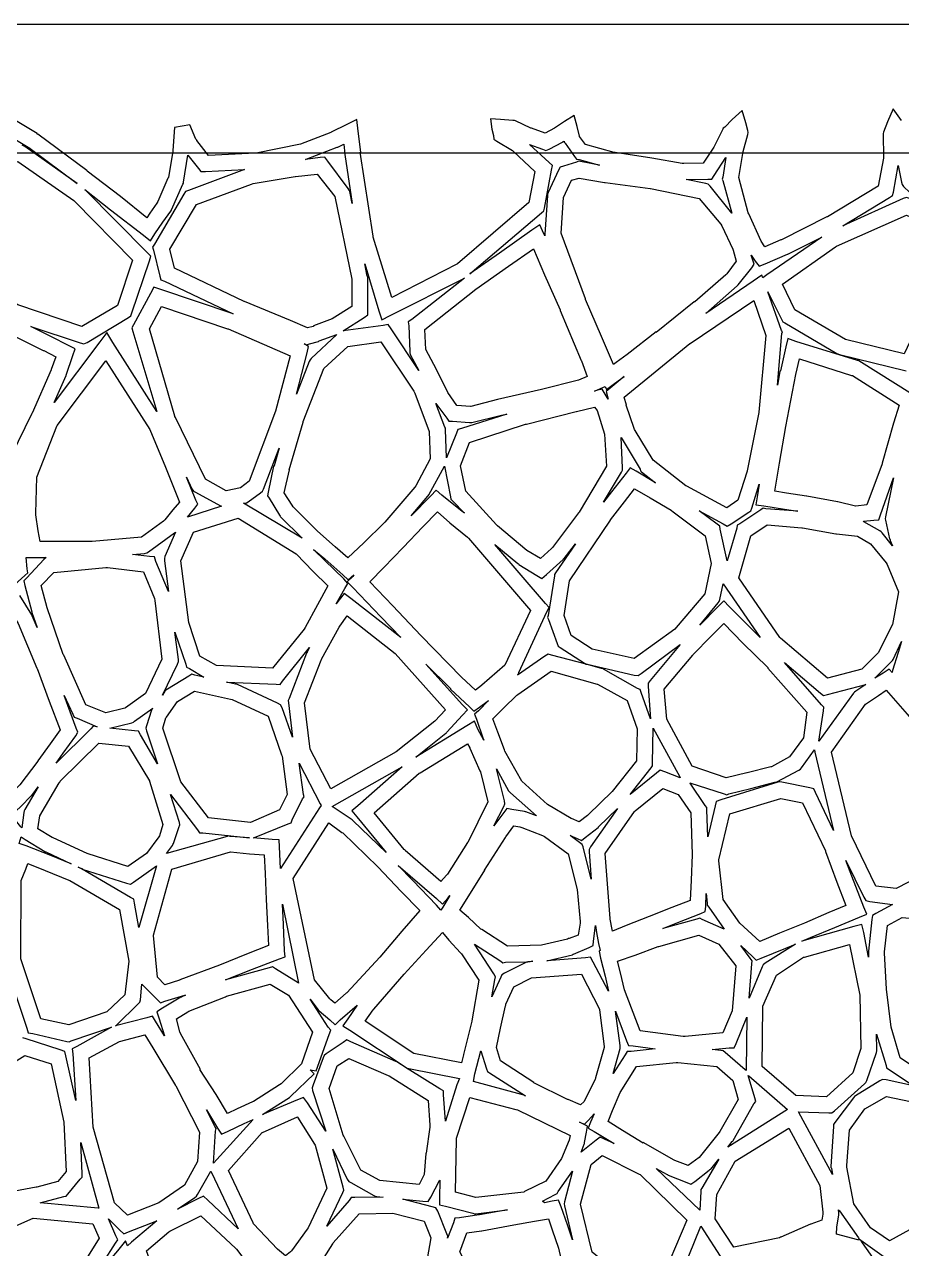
# Model space of a CAD drawing. Extents: x 0 to 84.1, y 0 to 54.9.
# Drawn here: x 41.2 to 56.65, y 33.32 to 54.87 of the extents above; entities that cross this region are included whole.
import ezdxf

# ---------------------------------------------------------------- set-up
doc = ezdxf.new("R2010")
doc.units = 0
doc.layers.add('Layer_1', color=7, linetype='CONTINUOUS')

msp = doc.modelspace()

# ---------------------------------------------------------------- linework, layer by layer
at = {"layer": 'Layer_1', "color": 7}
for points in [[(78.731181, 54.867691), (69.558958, 54.867691), (60.386736, 54.867691), (51.223333, 54.867691), (42.051111, 54.867691), (32.878889, 54.867691), (23.715486, 54.867691), (14.543264, 54.867691), (5.371042, 54.867691), (5.371042, 54.867706)], [(56.647362, 53.17759), (56.497432, 53.380437), (56.400418, 53.151131), (56.329862, 52.974742), (56.321057, 52.948298), (56.321057, 52.921854), (56.329862, 52.542618), (56.329862, 52.516174), (56.232848, 52.022285), (55.342084, 51.484299), (55.333279, 51.484299), (54.53071, 51.078604), (54.521904, 51.078604), (54.239682, 50.955132), (54.177946, 51.052146), (53.95746, 51.537215), (53.948655, 51.554854), (53.781085, 52.172215), (53.86046, 52.630826), (53.939835, 52.930687), (53.94864, 52.965965), (53.939835, 53.001243), (53.904557, 53.133535), (53.842821, 53.354021), (53.666432, 53.195271), (53.534141, 53.062979), (53.507696, 53.04534), (53.498891, 53.027701), (53.348961, 52.719021), (53.340155, 52.710215), (53.154947, 52.427993), (52.810989, 52.419188), (52.784544, 52.419188), (52.246558, 52.516202), (51.602739, 52.613216), (51.5851, 52.613216), (51.082392, 52.754327), (50.976558, 52.895438), (50.976558, 52.904243), (50.932461, 53.071813), (50.879544, 53.26584), (50.711975, 53.160007), (50.553225, 53.054174), (50.535586, 53.045368), (50.368017, 52.957174), (50.129892, 53.045368), (50.121086, 53.045368), (49.847683, 53.168841), (49.830045, 53.177646), (49.8036, 53.177646), (49.583114, 53.195285), (49.406725, 53.20409), (49.43317, 53.027701), (49.459614, 52.913049), (49.468419, 52.851312), (49.521336, 52.816035), (49.794739, 52.648465), (49.812377, 52.630826), (50.191614, 52.278049), (50.08578, 51.731243), (48.8246, 50.655271), (48.815794, 50.646465), (47.669267, 50.064382), (47.342947, 51.122715), (47.342947, 51.140354), (47.113642, 52.622021), (47.122447, 52.622021), (47.07835, 52.992438), (47.051905, 53.195285), (46.875517, 53.10709), (46.602114, 52.974799), (46.593308, 52.965993), (46.064142, 52.763146), (45.279211, 52.604396), (45.261572, 52.604396), (44.441364, 52.560299), (44.238517, 52.824882), (44.238517, 52.833688), (44.220878, 52.851327), (44.115045, 53.098271), (43.841642, 53.054174), (43.815198, 52.648479), (43.815198, 52.639674), (43.735823, 52.172243), (43.727017, 52.163438), (43.550628, 51.748924), (43.532989, 51.72248), (43.409517, 51.546091), (43.356601, 51.466716), (42.88917, 51.837133), (42.307087, 52.286924), (42.298281, 52.29573), (41.433976, 52.939549), (41.42517, 52.939549), (41.42517, 52.948355), (40.984198, 53.212938)], [(40.895707, 52.930631), (41.266124, 52.710145), (41.274929, 52.70134), (42.130416, 52.06634), (41.204374, 52.718978), (41.160277, 52.745423)], [(50.702986, 52.816063), (50.702986, 52.798424), (50.720625, 52.780785), (50.888194, 52.54266), (50.923472, 52.498563), (50.967569, 52.489758), (51.329167, 52.392744), (50.994028, 52.45448), (50.95875, 52.463285), (50.923472, 52.445646), (50.694167, 52.375091), (50.632431, 52.357452), (50.605986, 52.304535), (50.420778, 51.90766), (50.411973, 51.881216), (50.411973, 51.854772), (50.367875, 51.175674), (50.367875, 51.14923), (50.350237, 51.184508), (50.279681, 51.343258), (50.13857, 51.246244), (49.565306, 50.84055), (49.044959, 50.478952), (50.306139, 51.554925), (50.350237, 51.590202), (50.359042, 51.6343), (50.482514, 52.304577), (50.500153, 52.383952), (50.438417, 52.436869), (50.094459, 52.754369), (50.323764, 52.674994), (50.3855, 52.64855), (50.438417, 52.674994), (50.676542, 52.798466), (50.685347, 52.807272), (50.694153, 52.807272), (50.702958, 52.816077), (50.702986, 52.816063)], [(32.878889, 52.609928), (42.051111, 52.609928), (51.223333, 52.609928), (60.386736, 52.609928), (69.558958, 52.609928), (78.704722, 52.609928), (78.731166, 52.609928), (79.357347, 52.539372), (79.94825, 52.354164), (80.450958, 52.089581), (80.90075, 51.719164), (81.297625, 51.234094), (81.597486, 50.687289), (81.756236, 50.166942), (81.835611, 49.390831), (81.835611, 43.993331), (81.835611, 38.472358), (81.835611, 32.960206)], [(46.822431, 52.763174), (46.840069, 52.586786), (46.840069, 52.57798), (46.972361, 51.713675), (46.928264, 51.925341), (46.919459, 51.951786), (46.90182, 51.97823), (46.540222, 52.463299), (46.487306, 52.533855), (46.407931, 52.525049), (46.152167, 52.489772), (46.160972, 52.498577), (46.707778, 52.710244), (46.716583, 52.710244), (46.822416, 52.76316), (46.822431, 52.763174)], [(41.080972, 52.454494), (42.06875, 51.766577), (42.086389, 51.748938), (43.100625, 50.717063), (42.836042, 49.923313), (42.209861, 49.552897), (41.080972, 49.932133), (40.437153, 50.337827), (40.287222, 50.875813), (40.287222, 50.884619), (40.340139, 51.925313), (40.710556, 52.419202), (41.080972, 52.45448), (41.080972, 52.454494)], [(44.079583, 52.569104), (44.264792, 52.330979), (44.308889, 52.278063), (44.388264, 52.278063), (45.076181, 52.31334), (44.088403, 51.942924), (44.035486, 51.925285), (44.009042, 51.881188), (43.488695, 50.999243), (43.453417, 50.946327), (43.471056, 50.89341), (43.585709, 50.434799), (43.603347, 50.373063), (43.665084, 50.346618), (44.873333, 49.773326), (43.585694, 50.205479), (43.479861, 50.240757), (43.418125, 50.134924), (43.118264, 49.579299), (43.09182, 49.526382), (43.109459, 49.464646), (43.532792, 48.053535), (42.756681, 49.270618), (42.650847, 49.447007), (42.527375, 49.279437), (41.724806, 48.212285), (41.936472, 48.688535), (41.936472, 48.69734), (42.051125, 49.041298), (42.095222, 49.155951), (41.989389, 49.208868), (41.66307, 49.376437), (41.310292, 49.552826), (42.183417, 49.261784), (42.245153, 49.244146), (42.306889, 49.27059), (43.030084, 49.711562), (43.074181, 49.738006), (43.09182, 49.790923), (43.4005, 50.708145), (43.426944, 50.78752), (43.365208, 50.849256), (42.262778, 51.960506), (42.712569, 51.607728), (43.294653, 51.157937), (43.418125, 51.060923), (43.4975, 51.184395), (43.638611, 51.387242), (43.779722, 51.58127), (43.788528, 51.598909), (43.788528, 51.607714), (43.991375, 52.057506), (44.00018, 52.075145), (44.00018, 52.092784), (44.079555, 52.569034), (44.079583, 52.569104)], [(53.551667, 52.525049), (53.49875, 52.181091), (53.489945, 52.145813), (53.49875, 52.119369), (53.6575, 51.546105), (53.278264, 52.022355), (53.242986, 52.057633), (53.198889, 52.066438), (52.854931, 52.136994), (53.234167, 52.145799), (53.304722, 52.145799), (53.348819, 52.207535), (53.551667, 52.525035), (53.551667, 52.525049)], [(56.585556, 52.383938), (56.647292, 52.092897), (56.656097, 52.048799), (56.682541, 52.013522), (57.01768, 51.696022), (57.000041, 51.704827), (56.788375, 51.801841), (56.735458, 51.81948), (56.673722, 51.801841), (55.615388, 51.325591), (56.435597, 51.81948), (56.488513, 51.854758), (56.506152, 51.916494), (56.585556, 52.383882), (56.585556, 52.383938)], [(46.355, 52.234078), (46.663681, 51.837203), (46.963542, 50.381995), (46.963542, 49.905745), (46.619583, 49.685259), (46.293264, 49.561787), (46.293264, 49.552981), (46.284459, 49.552981), (46.187445, 49.526537), (45.887584, 49.658829), (45.076195, 49.993968), (45.067389, 49.993968), (43.841487, 50.576051), (43.762112, 50.91119), (44.229542, 51.69612), (45.199681, 52.057718), (45.226125, 52.066523), (45.966959, 52.189995), (45.975764, 52.189995), (46.355, 52.234092), (46.355, 52.234078)], [(50.967569, 52.163523), (51.417361, 52.084148), (51.426166, 52.084148), (52.219916, 51.978314), (52.228722, 51.978314), (53.084208, 51.801926), (53.463444, 51.352134), (53.481083, 51.32569), (53.675111, 50.911176), (53.683916, 50.893537), (53.736833, 50.699509), (53.569263, 50.479023), (53.551624, 50.461384), (53.004819, 49.985134), (52.996013, 49.985134), (52.325736, 49.447148), (52.325736, 49.455953), (51.814208, 49.059078), (51.62018, 48.917967), (51.576083, 48.882689), (51.364416, 49.376578), (51.082194, 50.029217), (51.082194, 50.038023), (50.650041, 51.19337), (50.694138, 51.81955), (50.83525, 52.128231), (50.967541, 52.163509), (50.967569, 52.163523)], [(56.735486, 51.510799), (56.876597, 51.449063), (56.885403, 51.449063), (57.141166, 51.246216), (57.149972, 51.246216), (57.308722, 51.096285), (57.414555, 50.999271), (57.282263, 50.531841), (57.132333, 49.993855), (57.123528, 49.976216), (56.691375, 49.067813), (55.6595, 49.323577), (54.768736, 49.843924), (54.54825, 50.293716), (55.483111, 50.955174), (55.50075, 50.96398), (56.735472, 51.510785), (56.735486, 51.510799)], [(55.245, 51.122701), (54.274861, 50.461243), (54.204306, 50.408326), (54.186667, 50.452424), (54.036736, 50.34659), (53.198889, 49.782146), (53.754514, 50.267215), (53.763319, 50.276021), (53.772125, 50.284826), (54.01025, 50.584687), (54.054347, 50.646423), (54.027903, 50.716979), (54.001458, 50.805173), (54.072014, 50.69934), (54.142569, 50.611145), (54.248403, 50.655243), (54.636458, 50.822812), (54.645264, 50.822812), (55.244986, 51.122673), (55.245, 51.122701)], [(50.165, 50.919854), (50.359028, 50.461243), (50.632431, 49.843882), (50.632431, 49.835077), (51.002847, 48.953132), (51.011653, 48.944327), (51.108666, 48.670924), (50.958736, 48.609188), (50.306097, 48.441618), (49.529986, 48.26523), (49.062555, 48.141757), (49.05375, 48.141757), (48.815625, 48.159396), (48.656875, 48.388702), (48.454028, 48.794396), (48.268819, 49.147174), (48.251181, 49.499952), (49.150764, 50.205507), (49.724028, 50.611202), (50.165, 50.919882), (50.165, 50.919854)], [(47.192847, 50.655285), (47.439792, 49.826257), (47.492708, 49.667507), (47.642639, 49.746882), (48.947917, 50.399521), (48.021875, 49.676327), (47.960139, 49.632229), (47.968944, 49.561674), (47.986583, 49.111882), (47.986583, 49.085438), (47.995388, 49.058994), (48.145319, 48.776771), (47.66025, 49.508785), (47.607333, 49.58816), (47.519138, 49.570521), (46.813583, 49.473508), (47.184, 49.711633), (47.245736, 49.75573), (47.245736, 49.835105), (47.245736, 50.408369), (47.245736, 50.426008), (47.23693, 50.434813), (47.192833, 50.655299), (47.192847, 50.655285)], [(54.045556, 50.011494), (54.257222, 49.394133), (54.13375, 48.044758), (54.13375, 48.035952), (53.930903, 47.012897), (53.930903, 47.004091), (53.763333, 46.492564), (53.569306, 46.360272), (52.86375, 46.739508), (52.846111, 46.748313), (52.272847, 47.198105), (51.955347, 47.718452), (51.946542, 47.736091), (51.937737, 47.75373), (51.796625, 48.168244), (51.805431, 48.168244), (51.761334, 48.309355), (52.916681, 49.253036), (52.925486, 49.253036), (54.045556, 50.011508), (54.045556, 50.011494)], [(56.841334, 48.35348), (55.897653, 48.944383), (55.888848, 48.953189), (55.871209, 48.953189), (54.786417, 49.288327), (54.645306, 49.341244), (54.610028, 49.191314), (54.513014, 48.76798), (54.504209, 48.759175), (54.460112, 48.52105), (54.539487, 49.429453), (54.548292, 49.455897), (54.530653, 49.482341), (54.292528, 50.161438), (54.2925, 50.16141)], [(54.2925, 50.16141), (54.539444, 49.667521), (54.557083, 49.632243), (54.592361, 49.614605), (55.509583, 49.076618), (55.527222, 49.067813), (55.553666, 49.059008), (56.726653, 48.767966)], [(43.612153, 49.905632), (44.776319, 49.508757), (44.785125, 49.508757), (45.878736, 49.032507), (45.622972, 48.062368), (45.155541, 46.827646), (45.005611, 46.712993), (44.749847, 46.660077), (44.38825, 46.862924), (43.859083, 47.947715), (43.850278, 47.965354), (43.850278, 47.97416), (43.400486, 49.508743), (43.612153, 49.905618), (43.612153, 49.905632)], [(40.825208, 49.482285), (41.530764, 49.129507), (41.539569, 49.129507), (41.751236, 49.014854), (41.671861, 48.794368), (41.671861, 48.785563), (41.336722, 48.02709), (41.327917, 48.018285), (40.966319, 47.277452)], [(46.698958, 49.411786), (46.249167, 48.988452), (46.231528, 48.962008), (46.213889, 48.935564), (45.993403, 48.3623), (46.178611, 49.085494), (46.205055, 49.200147), (46.12568, 49.244244), (46.169778, 49.226605), (46.222694, 49.244244), (46.381444, 49.288342), (46.39025, 49.297147), (46.69893, 49.4118), (46.698958, 49.411786)], [(47.475069, 49.279494), (48.057153, 48.415188), (48.074792, 48.379911), (48.330556, 47.700813), (48.348194, 47.224563), (48.092431, 46.748313), (48.074792, 46.721869), (47.545625, 46.104508), (47.53682, 46.095703), (47.175222, 45.742925), (46.893, 45.478342), (46.672514, 45.672369), (46.363834, 45.945772), (46.355028, 45.954577), (45.931695, 46.377911), (45.914056, 46.404355), (45.772945, 46.624841), (45.869959, 47.030536), (45.861153, 47.030536), (46.108098, 47.868383), (46.108098, 47.877188), (46.469695, 48.812049), (46.893028, 49.200105), (47.475112, 49.27948), (47.475069, 49.279494)], [(42.633194, 48.944369), (43.409306, 47.736105), (43.682708, 47.074647), (43.929653, 46.457286), (43.815, 46.324994), (43.673889, 46.148605), (43.647445, 46.122161), (43.259389, 45.839939), (42.395084, 45.769383), (42.377445, 45.769383), (41.874736, 45.769383), (41.477861, 45.769383), (41.442584, 45.954592), (41.398486, 46.236814), (41.398486, 46.263258), (41.416125, 46.898258), (41.768889, 47.797771), (41.777694, 47.806576), (42.63318, 48.944284), (42.633194, 48.944369)], [(54.848125, 48.979647), (55.765347, 48.688605), (55.782986, 48.688605), (56.603194, 48.168258), (56.506181, 47.850758), (56.303333, 47.145202), (56.303333, 47.136397), (56.03875, 46.413203), (55.844722, 46.386758), (55.835917, 46.386758), (55.527236, 46.466133), (55.518431, 46.466133), (54.980445, 46.563147), (54.97164, 46.563147), (54.618862, 46.616064), (54.416015, 46.651342), (54.49539, 47.145231), (54.610042, 47.78905), (54.786431, 48.706272), (54.848167, 48.979675), (54.848125, 48.979647)], [(51.761319, 48.670952), (51.514375, 48.468105), (51.443819, 48.406369), (51.470264, 48.318174), (51.479069, 48.274077), (51.426152, 48.362272), (51.373236, 48.450466), (51.276222, 48.424022), (51.240944, 48.415217), (51.346777, 48.459314), (51.426152, 48.494592), (51.452597, 48.441675), (51.593708, 48.547508), (51.761277, 48.67098), (51.761319, 48.670952)], [(48.445208, 48.194702), (48.639236, 47.938938), (48.674514, 47.886022), (48.73625, 47.886022), (49.036111, 47.859577), (49.062555, 47.859577), (49.080194, 47.859577), (49.600541, 47.991869), (49.697555, 48.009508), (48.894986, 47.753744), (48.83325, 47.736105), (48.806806, 47.674369), (48.630417, 47.242216), (48.612778, 47.736105), (48.612778, 47.762549), (48.603972, 47.780188), (48.445222, 48.194702), (48.445208, 48.194702)], [(51.240972, 48.132966), (51.285069, 48.07123), (51.417361, 47.656716), (51.452639, 47.092272), (50.967569, 46.280883), (50.958764, 46.272077), (50.500153, 45.663536), (50.482514, 45.645897), (50.288486, 45.469508), (50.050361, 45.610619), (49.530014, 46.042772), (49.521209, 46.051577), (49.512403, 46.060383), (48.974417, 46.651285), (48.877403, 47.101077), (49.036153, 47.506771), (50.023931, 47.833091), (50.04157, 47.833091), (50.914695, 48.053577), (50.9235, 48.053577), (51.241, 48.132952), (51.240972, 48.132966)], [(45.684722, 47.409743), (45.596528, 47.101063), (45.596528, 47.092258), (45.587722, 47.092258), (45.490709, 46.633646), (45.481903, 46.57191), (45.508347, 46.527813), (45.693556, 46.227952), (45.702361, 46.210313), (45.711166, 46.201508), (46.090403, 45.822272), (45.058528, 46.439633), (45.084972, 46.439633), (45.111416, 46.448438), (45.13786, 46.466077), (45.358346, 46.624827), (45.393624, 46.651271), (45.411263, 46.686549), (45.684666, 47.409743), (45.684722, 47.409743)], [(51.708403, 47.594952), (52.043542, 47.039327), (52.052347, 47.012883), (52.069986, 46.995244), (52.31693, 46.801216), (51.972972, 47.004063), (51.867139, 47.065799), (51.796583, 46.968785), (51.540819, 46.642466), (51.399708, 46.457258), (51.717208, 46.986424), (51.734847, 47.021702), (51.734847, 47.065799), (51.708403, 47.594966), (51.708403, 47.594952)], [(48.595139, 47.092215), (48.700972, 46.554229), (48.709778, 46.510132), (48.736222, 46.483688), (48.947888, 46.263202), (48.877333, 46.316118), (48.551013, 46.580702), (48.454, 46.668896), (48.356986, 46.571882), (48.013027, 46.219104), (48.304069, 46.563063), (48.312874, 46.571868), (48.32168, 46.589507), (48.595082, 47.092215), (48.595139, 47.092215)], [(44.053125, 46.898216), (44.150139, 46.695368), (44.176583, 46.651271), (44.211861, 46.633632), (44.652833, 46.395507), (44.670472, 46.386702), (44.07075, 46.192674), (44.203041, 46.351424), (44.255958, 46.42198), (44.22068, 46.492535), (44.053111, 46.89823), (44.053125, 46.898216)], [(54.142569, 46.774758), (54.107292, 46.554271), (54.080847, 46.41316), (54.221959, 46.395521), (54.583556, 46.333785), (54.821681, 46.298508), (54.257236, 46.342605), (54.213139, 46.35141), (54.169042, 46.324966), (53.798625, 46.078021), (53.754528, 46.051577), (53.745723, 45.998661), (53.578153, 45.425397), (53.454681, 45.981022), (53.445876, 46.033938), (53.401778, 46.069216), (53.084278, 46.307341), (53.507612, 46.078036), (53.578167, 46.033938), (53.648723, 46.078036), (53.957403, 46.280883), (53.992681, 46.307327), (54.01032, 46.351424), (54.142612, 46.774758), (54.142569, 46.774758)], [(56.506181, 46.88941), (56.365069, 46.201494), (56.356264, 46.166216), (56.365069, 46.139772), (56.435625, 45.813452), (56.44443, 45.804647), (56.44443, 45.787008), (56.488528, 45.689994), (56.303319, 45.9193), (56.28568, 45.936939), (56.268041, 45.954577), (55.985819, 46.113327), (55.977014, 46.122133), (56.162222, 46.139772), (56.250417, 46.148577), (56.276861, 46.236771), (56.506166, 46.88941), (56.506181, 46.88941)], [(51.946528, 46.695397), (52.219931, 46.536647), (52.590347, 46.316161), (52.599153, 46.307355), (53.190055, 45.866383), (53.295889, 45.381314), (53.181236, 44.843327), (52.678528, 44.252425), (52.652083, 44.22598), (51.937708, 43.705633), (51.196875, 43.873203), (50.826458, 44.111328), (50.702986, 44.464105), (50.8, 45.072647), (51.523194, 46.1398), (51.523194, 46.148605), (51.770139, 46.466105), (51.946528, 46.695411), (51.946528, 46.695397)], [(44.961528, 46.175092), (45.984583, 45.548911), (46.284444, 45.240231), (46.540208, 44.984467), (46.363819, 44.649328), (46.143333, 44.252453), (46.125694, 44.226009), (45.570069, 43.538092), (44.582292, 43.582189), (44.29125, 43.749759), (44.097222, 44.340661), (43.956111, 45.425453), (44.176597, 45.928161), (44.961528, 46.175106), (44.961528, 46.175092)], [(48.471667, 46.28973), (48.692153, 46.095703), (49.000833, 45.839939), (49.018472, 45.8223), (50.112083, 44.5523), (49.662292, 43.59098), (49.256597, 43.238203), (49.247792, 43.229397), (49.141959, 43.150022), (48.895014, 43.379328), (48.180639, 44.111342), (47.68675, 44.631689), (47.281056, 45.055022), (47.528, 45.310786), (47.871959, 45.663564), (48.215917, 46.025161), (48.471681, 46.289745), (48.471667, 46.28973)], [(43.859097, 45.928161), (43.673889, 45.504828), (43.665084, 45.46955), (43.665084, 45.425453), (43.735639, 44.887467), (43.515153, 45.416634), (43.488709, 45.496009), (43.400514, 45.504814), (43.100653, 45.540092), (43.31232, 45.557731), (43.356417, 45.566536), (43.382861, 45.584175), (43.841472, 45.919314), (43.859111, 45.928119), (43.859097, 45.928161)], [(54.283681, 46.060439), (54.892222, 46.007522), (54.901028, 46.007522), (55.49193, 45.901689), (55.500736, 45.901689), (55.871152, 45.857592), (56.100458, 45.7253), (56.373861, 45.390161), (56.3915, 45.363717), (56.594347, 44.878648), (56.488513, 44.305384), (56.250388, 43.829134), (56.241583, 43.811495), (55.950541, 43.520453), (55.342, 43.361703), (54.512972, 44.067259), (54.504167, 44.076064), (53.780972, 45.125578), (53.992639, 45.866411), (54.283681, 46.060439), (54.283681, 46.060439)], [(50.905833, 45.725328), (50.553056, 45.213801), (50.535417, 45.187356), (50.535417, 45.160912), (50.420764, 44.464176), (50.411959, 44.428898), (50.429597, 44.39362), (50.579528, 43.970287), (50.597167, 43.92619), (50.632445, 43.899746), (51.064597, 43.626343), (51.091042, 43.608704), (51.108681, 43.608704), (51.937708, 43.414676), (52.008264, 43.405871), (52.061181, 43.441149), (52.749097, 43.952676), (52.219931, 43.317676), (52.184653, 43.273579), (52.184653, 43.211843), (52.22875, 42.647399), (52.061181, 43.10601), (52.043542, 43.158926), (51.999444, 43.176565), (51.399722, 43.520524), (51.382083, 43.529329), (51.364444, 43.529329), (51.091042, 43.608704), (50.4825, 43.767454), (50.420764, 43.785093), (50.367847, 43.749815), (49.882778, 43.414676), (49.900417, 43.432315), (49.909222, 43.458759), (50.403111, 44.525912), (50.438389, 44.605287), (50.376653, 44.675843), (49.485889, 45.716537), (49.891583, 45.381398), (49.900388, 45.372593), (49.909194, 45.363788), (50.226694, 45.16976), (50.314888, 45.116843), (50.394263, 45.187399), (50.685305, 45.451982), (50.69411, 45.460787), (50.702916, 45.469593), (50.905763, 45.725357), (50.905833, 45.725328)], [(40.913389, 44.904993), (41.20443, 45.169576), (41.257347, 45.213674), (41.248542, 45.284229), (41.230903, 45.487076), (41.230903, 45.487105)], [(41.230903, 45.487105), (41.354375, 45.487105), (41.583681, 45.487105), (41.539583, 45.451827), (41.239722, 45.125507), (41.186806, 45.072591), (41.204444, 44.993216), (41.327917, 44.525785), (41.327917, 44.51698), (41.424931, 44.252396), (41.336736, 44.455244), (41.336736, 44.464049), (41.327931, 44.472854), (41.116264, 44.816813)], [(46.293264, 45.628244), (46.487292, 45.460674), (46.804792, 45.178452), (46.901806, 45.090258), (46.998819, 45.178452), (46.981181, 45.152008), (46.884167, 45.054994), (46.981181, 44.95798), (47.475069, 44.437633), (47.827847, 44.076036), (46.945903, 44.763952), (46.83125, 44.852147), (46.743056, 44.737494), (46.690139, 44.666939), (46.840069, 44.940341), (46.892986, 45.028536), (46.822431, 45.107911), (46.487292, 45.43423), (46.293264, 45.628258), (46.293264, 45.628244)], [(42.633194, 45.310758), (42.659639, 45.310758), (43.294639, 45.231383), (43.488666, 44.763952), (43.497472, 44.728675), (43.620944, 43.6968), (43.329902, 43.088258), (42.977125, 42.841314), (42.968319, 42.832508), (42.63318, 42.753133), (42.280403, 42.894244), (41.892347, 43.767369), (41.883542, 43.776175), (41.601319, 44.596383), (41.495486, 44.993258), (41.715972, 45.222564), (42.633194, 45.310758), (42.633194, 45.310758)], [(53.507569, 45.019702), (54.160208, 44.076022), (54.054375, 44.181855), (53.613403, 44.622827), (53.516389, 44.719841), (53.419375, 44.622827), (53.093056, 44.296508), (53.419375, 44.684563), (53.437014, 44.711008), (53.445819, 44.746285), (53.507555, 45.019688), (53.507569, 45.019702)], [(40.948681, 44.552215), (41.089792, 44.32291), (41.416111, 43.537979), (41.424916, 43.529174), (41.636583, 42.95591), (41.830611, 42.453202), (41.654222, 42.206257), (41.433736, 41.906396), (41.433736, 41.897591), (41.116236, 41.483077), (41.107431, 41.474271), (41.010417, 41.377258), (40.825208, 41.483091), (40.816403, 41.491896), (40.260778, 41.862313), (39.555222, 42.603146), (39.625778, 43.50273), (40.251959, 44.190646), (40.260764, 44.199452), (40.948681, 44.552229), (40.948681, 44.552215)], [(46.884167, 44.455215), (47.730833, 43.793757), (48.612778, 42.805979), (48.427569, 42.603132), (47.748472, 42.065146), (46.593125, 41.412507), (46.231528, 42.109243), (46.134514, 42.929452), (46.425556, 43.679104), (46.434361, 43.68791), (46.434361, 43.696715), (46.743041, 44.261159), (46.751847, 44.278798), (46.884138, 44.455187), (46.884167, 44.455215)], [(43.850278, 44.173007), (44.044306, 43.608563), (44.053111, 43.555646), (44.106028, 43.529202), (44.361791, 43.379271), (44.203041, 43.414549), (44.150125, 43.432188), (44.097208, 43.39691), (43.717972, 43.167605), (43.691528, 43.149966), (43.673889, 43.132327), (43.629792, 43.061771), (43.894375, 43.608577), (43.912014, 43.652674), (43.912014, 43.687952), (43.850278, 44.173021), (43.850278, 44.173007)], [(53.516389, 44.322938), (53.851528, 43.97898), (54.2925, 43.546827), (54.2925, 43.538021), (54.980417, 42.76191), (54.918681, 42.312119), (54.671736, 41.97698), (54.354236, 41.800591), (54.345431, 41.800591), (53.930917, 41.694758), (53.922112, 41.694758), (53.560514, 41.606563), (52.960792, 41.80941), (52.511, 42.638438), (52.466903, 43.167605), (52.969612, 43.767327), (52.978417, 43.776132), (53.287097, 44.093632), (53.516403, 44.322938), (53.516389, 44.322938)], [(56.647292, 44.005452), (56.585556, 43.811424), (56.488542, 43.493924), (56.479736, 43.458646), (56.42682, 43.520383), (56.320986, 43.449827), (56.179875, 43.361633), (56.470917, 43.652674), (56.488556, 43.670313), (56.497361, 43.687952), (56.647292, 44.005452), (56.647292, 44.005452)], [(46.222708, 43.899619), (46.178611, 43.820244), (46.178611, 43.811438), (46.169806, 43.802633), (45.861111, 42.999993), (45.843472, 42.964715), (45.852278, 42.929437), (45.922833, 42.320896), (45.737625, 42.841243), (45.711181, 42.89416), (45.658264, 42.920604), (44.952708, 43.246923), (44.935069, 43.255729), (44.917431, 43.255729), (44.758681, 43.291006), (45.631806, 43.255729), (45.702361, 43.246923), (45.746458, 43.308659), (46.222708, 43.899562), (46.222708, 43.899619)], [(48.268819, 43.608591), (48.700972, 43.176438), (48.700972, 43.167633), (49.036111, 42.858952), (49.115486, 42.779577), (49.2125, 42.850133), (49.37125, 42.964786), (49.194861, 42.788397), (49.124306, 42.726661), (49.159583, 42.638466), (49.274236, 42.312147), (49.291875, 42.26805), (49.186042, 42.462077), (49.124306, 42.603189), (48.992014, 42.523814), (48.092431, 41.968189), (48.621597, 42.391522), (48.630403, 42.400327), (48.639208, 42.409133), (48.912611, 42.708994), (49.000805, 42.806008), (48.912611, 42.894202), (48.268791, 43.608577), (48.268819, 43.608591)], [(54.583542, 43.635035), (55.218542, 43.097049), (55.271458, 43.052952), (55.342014, 43.070591), (56.021111, 43.24698), (55.844722, 43.132327), (55.818278, 43.114688), (55.800639, 43.097049), (55.192097, 42.250383), (55.271472, 42.788369), (55.280278, 42.850105), (55.236181, 42.894202), (54.583542, 43.635035), (54.583542, 43.635035)], [(50.473681, 43.485119), (51.285069, 43.255813), (51.293875, 43.255813), (51.814222, 42.964772), (51.990611, 42.470883), (51.981806, 41.906438), (51.549653, 41.368452), (51.126319, 40.953938), (51.117514, 40.945133), (50.967584, 40.83048), (50.835292, 40.892216), (50.826487, 40.892216), (50.411973, 41.139161), (49.962181, 41.544855), (49.66232, 42.074022), (49.653515, 42.100466), (49.538862, 42.409147), (49.450667, 42.647272), (49.635876, 42.83248), (49.874001, 43.061786), (49.89164, 43.070591), (50.473723, 43.485105), (50.473681, 43.485119)], [(44.194236, 43.132355), (44.829236, 42.991244), (44.85568, 42.982439), (45.49068, 42.691397), (45.728805, 42.0123), (45.737611, 41.985856), (45.825805, 41.315578), (45.693513, 41.042175), (45.181986, 40.821689), (44.441152, 40.901064), (43.956083, 41.536064), (43.638583, 42.479745), (43.6915, 42.664953), (43.700305, 42.673758), (43.894333, 42.947161), (44.194194, 43.132369), (44.194236, 43.132355)], [(56.373889, 43.149994), (56.744306, 42.726661), (57.185278, 42.223952), (57.185278, 42.215147), (57.802639, 41.456675), (57.811444, 41.439036), (58.023111, 41.086258), (57.908458, 40.856953), (57.890819, 40.830508), (57.520403, 40.363078), (57.502764, 40.345439), (56.973597, 39.878008), (56.550264, 39.657522), (56.197486, 39.70162), (55.765333, 40.583564), (55.412555, 42.056411), (56.012278, 42.903078), (56.241583, 43.053008), (56.373875, 43.150022), (56.373889, 43.149994)], [(41.901181, 43.052994), (42.051111, 42.726675), (42.077555, 42.673758), (42.130472, 42.656119), (42.48325, 42.506189), (42.412694, 42.514994), (42.368597, 42.470897), (41.760055, 41.862355), (41.883528, 42.038744), (42.104014, 42.347425), (42.139291, 42.409161), (42.112847, 42.479716), (41.901181, 43.05298), (41.901181, 43.052994)], [(43.462222, 42.832424), (43.444583, 42.814785), (43.435778, 42.797146), (43.347584, 42.523743), (43.338778, 42.479646), (43.347584, 42.435549), (43.541611, 41.853465), (43.24175, 42.364993), (43.206472, 42.426729), (43.135917, 42.435534), (42.703764, 42.479632), (43.09182, 42.576646), (43.118264, 42.585451), (43.135903, 42.60309), (43.462222, 42.832395), (43.462222, 42.832424)], [(52.272847, 42.479646), (52.740278, 41.62416), (52.749083, 41.606521), (52.47568, 41.712354), (52.396305, 41.738798), (52.334569, 41.685882), (51.867139, 41.315465), (52.237555, 41.782896), (52.264, 41.818173), (52.264, 41.862271), (52.272805, 42.479632), (52.272847, 42.479646)], [(42.509722, 42.215077), (43.030069, 42.16216), (43.400486, 41.553618), (43.400486, 41.544813), (43.638611, 40.786341), (43.576875, 40.583493), (43.56807, 40.565855), (43.347584, 40.274813), (43.021264, 40.045507), (42.324528, 40.265993), (42.306889, 40.274799), (41.707167, 40.548202), (41.689528, 40.557007), (41.433764, 40.706937), (41.469042, 40.936243), (41.813, 41.518326), (41.821806, 41.527132), (41.830611, 41.544771), (42.509708, 42.215048), (42.509722, 42.215077)], [(49.000833, 42.206271), (49.044931, 42.135716), (49.044931, 42.12691), (49.221319, 41.730035), (49.230125, 41.712396), (49.362416, 41.18323), (49.009639, 40.468855), (49.000833, 40.468855), (48.648056, 39.91323), (48.630417, 39.895591), (48.533403, 39.780938), (47.907222, 40.327744), (47.898417, 40.336549), (47.889612, 40.345354), (47.360445, 40.989174), (48.154195, 41.68591), (48.171834, 41.694715), (49.000862, 42.206243), (49.000833, 42.206271)], [(55.112708, 42.100466), (55.121514, 42.056369), (55.447833, 40.680536), (55.130333, 41.350813), (55.103889, 41.412549), (55.033333, 41.430188), (54.539444, 41.527202), (54.504167, 41.536008), (54.468889, 41.527202), (53.463472, 41.218522), (53.384097, 41.192077), (53.366458, 41.112702), (53.234167, 40.565897), (53.216528, 41.042147), (53.216528, 41.086244), (53.190084, 41.121522), (52.9255, 41.509577), (52.916695, 41.518383), (53.525237, 41.324355), (53.569334, 41.306716), (53.604612, 41.324355), (53.992667, 41.421369), (54.416, 41.527202), (54.433639, 41.527202), (54.451278, 41.536008), (54.839334, 41.738855), (54.865778, 41.756494), (54.883417, 41.782938), (55.112722, 42.100438), (55.112708, 42.100466)], [(46.0375, 41.862355), (46.407917, 41.14798), (46.425556, 41.121536), (46.399111, 41.077439), (45.711195, 40.010286), (45.693556, 40.389522), (45.68475, 40.512994), (45.561278, 40.5218), (45.226139, 40.548244), (45.252584, 40.557049), (45.843486, 40.795174), (45.896403, 40.812813), (45.914042, 40.86573), (46.09925, 41.236146), (46.125694, 41.271424), (46.116889, 41.315521), (46.037514, 41.862327), (46.0375, 41.862355)], [(47.854306, 41.800633), (47.069375, 41.112717), (46.963542, 41.024522), (47.051736, 40.918689), (47.572083, 40.292508), (46.99, 40.848133), (46.981195, 40.856939), (46.972389, 40.865744), (46.619612, 41.103869), (47.854334, 41.800605), (47.854306, 41.800633)], [(49.512361, 41.765384), (49.724028, 41.377328), (49.741667, 41.359689), (49.759306, 41.34205), (50.217917, 40.936356), (50.032708, 41.006911), (50.023903, 41.006911), (50.006264, 41.015717), (49.785778, 41.050995), (49.697584, 41.068633), (49.644667, 40.998078), (49.468278, 40.759953), (49.644667, 41.103911), (49.662306, 41.148008), (49.6535, 41.200925), (49.512389, 41.76537), (49.512361, 41.765384)], [(41.442569, 41.447771), (41.204444, 41.050896), (41.195625, 41.024437), (41.18682, 40.997993), (41.151542, 40.72459), (41.133889, 40.742215), (40.807569, 41.156729), (40.798764, 41.165534), (40.781125, 41.17434), (40.745847, 41.200784), (40.966334, 41.077312), (41.054528, 41.024395), (41.133903, 41.10377), (41.319111, 41.288978), (41.327917, 41.297784), (41.442569, 41.447714), (41.442569, 41.447771)], [(52.440417, 41.421327), (52.713819, 41.315493), (52.934306, 40.989174), (52.96075, 40.25716), (52.96075, 40.248355), (52.943111, 39.807382), (52.925472, 39.445785), (52.599153, 39.322313), (52.202278, 39.163563), (51.796583, 39.004813), (51.558458, 38.907799), (51.549653, 38.934243), (51.514375, 39.119452), (51.514375, 39.128257), (51.426181, 40.274785), (51.946528, 41.015618), (51.955333, 41.024423), (52.440403, 41.421298), (52.440417, 41.421327)], [(43.770903, 41.315507), (44.247153, 40.689327), (44.282431, 40.63641), (44.344167, 40.63641), (45.164375, 40.548216), (44.820417, 40.57466), (44.793972, 40.583465), (44.767528, 40.57466), (43.700375, 40.274799), (43.806209, 40.41591), (43.815014, 40.433549), (43.823819, 40.451188), (43.920833, 40.73341), (43.938472, 40.777507), (43.929667, 40.821604), (43.770917, 41.315493), (43.770903, 41.315507)], [(54.521806, 41.244952), (54.901042, 41.165577), (55.306736, 40.31891), (55.306736, 40.310105), (55.509583, 39.772119), (55.668333, 39.357605), (55.368472, 39.234133), (54.936319, 39.048924), (54.495347, 38.872535), (54.151389, 38.722605), (54.010278, 38.854896), (53.798611, 39.048924), (53.507569, 39.463438), (53.428194, 40.142535), (53.428194, 40.160174), (53.622222, 40.971563), (54.521806, 41.244966), (54.521806, 41.244952)], [(51.646667, 41.068535), (51.170417, 40.389437), (51.143972, 40.34534), (51.143972, 40.301243), (51.17925, 39.824993), (51.038139, 40.389437), (51.0205, 40.433535), (50.976403, 40.468812), (50.808834, 40.592285), (50.932306, 40.539368), (51.011681, 40.50409), (51.073417, 40.557007), (51.302722, 40.733396), (51.311528, 40.733396), (51.311528, 40.742201), (51.646667, 41.068521), (51.646667, 41.068535)], [(46.557847, 40.812799), (46.787153, 40.64523), (46.804792, 40.636424), (47.422153, 40.036702), (47.836667, 39.604549), (48.162986, 39.26941), (47.845486, 38.907813), (47.457431, 38.449202), (46.875347, 37.823021), (46.866542, 37.814216), (46.663695, 37.637827), (46.593139, 37.699563), (46.584334, 37.708369), (46.575528, 37.717174), (46.310945, 38.052313), (45.931709, 39.833841), (46.55789, 40.812799), (46.557847, 40.812799)], [(49.821042, 40.759882), (49.926875, 40.742243), (49.962153, 40.733438), (50.32375, 40.592327), (50.359028, 40.574688), (50.773542, 40.266008), (50.932292, 39.639827), (50.985208, 39.075383), (50.985208, 39.048938), (50.949931, 38.837272), (50.791181, 38.775536), (50.782375, 38.775536), (50.764736, 38.76673), (50.306125, 38.660897), (49.706403, 38.643258), (49.256611, 38.9343), (49.238972, 38.943105), (49.018486, 39.145952), (48.868556, 39.278244), (49.053764, 39.578105), (49.309528, 39.983799), (49.300723, 39.983799), (49.671139, 40.557063), (49.679945, 40.565869), (49.821056, 40.759896), (49.821042, 40.759882)], [(41.142708, 40.565855), (41.213264, 40.521757), (41.557222, 40.310091), (41.566028, 40.301285), (41.574833, 40.301285), (42.024625, 40.089619), (41.663027, 40.239549), (41.230875, 40.407119), (41.107402, 40.451216), (41.14268, 40.565869), (41.142708, 40.565855)], [(44.829236, 40.301285), (45.164375, 40.266008), (45.420139, 40.248369), (45.437778, 39.922049), (45.455417, 39.463438), (45.481861, 39.004827), (45.4995, 38.652049), (45.111444, 38.502119), (44.635194, 38.308091), (43.938458, 38.052327), (43.938458, 38.043522), (43.929653, 38.043522), (43.673889, 37.964147), (43.541597, 38.096438), (43.471042, 38.828452), (43.471042, 38.837258), (43.797361, 40.001424), (44.829236, 40.301285), (44.829236, 40.301285)], [(41.257361, 40.09841), (41.566042, 39.974938), (41.980556, 39.807368), (41.998194, 39.798563), (42.871319, 39.287035), (43.038889, 38.378632), (42.968333, 37.78773), (42.650833, 37.487868), (41.980556, 37.258563), (41.486667, 37.364396), (41.133889, 38.42273), (41.133889, 38.440368), (41.142694, 39.798563), (41.222069, 40.00141), (41.257347, 40.098424), (41.257361, 40.09841)], [(55.668333, 40.151355), (55.985833, 39.507535), (56.021111, 39.445799), (56.091667, 39.42816), (56.488542, 39.375244), (56.1975, 39.216494), (56.135764, 39.181216), (56.126959, 39.11066), (56.065222, 38.555035), (56.065222, 38.54623), (56.065222, 38.528591), (56.065222, 38.449216), (55.985847, 38.881369), (55.95057, 39.02248), (55.809459, 38.987202), (54.892236, 38.731438), (55.042167, 38.793174), (55.47432, 38.969563), (55.906472, 39.154772), (56.038764, 39.207688), (55.985847, 39.331161), (55.774181, 39.877966), (55.668347, 40.151369), (55.668333, 40.151355)], [(43.523958, 40.054327), (43.215278, 38.969535), (43.135903, 39.401688), (43.127097, 39.472243), (43.065361, 39.498688), (42.218695, 40.001396), (42.148139, 40.036674), (42.209875, 40.01023), (42.218681, 40.01023), (42.218681, 40.001424), (42.994792, 39.75448), (43.065347, 39.736841), (43.118264, 39.772119), (43.523958, 40.054341), (43.523958, 40.054327)], [(47.78375, 40.063132), (48.454028, 39.481049), (48.559861, 39.384035), (48.656875, 39.489868), (48.692153, 39.533965), (48.568681, 39.331118), (48.533403, 39.278202), (48.454028, 39.366396), (48.039514, 39.798549), (47.78375, 40.063132), (47.78375, 40.063132)], [(53.207708, 39.569229), (53.225347, 39.40166), (53.225347, 39.366382), (53.251791, 39.331104), (53.525194, 38.943049), (53.137139, 39.110618), (53.093041, 39.137062), (53.040125, 39.119423), (52.440403, 38.951854), (52.704986, 39.057687), (53.11068, 39.216437), (53.190055, 39.251715), (53.198861, 39.339909), (53.207666, 39.569215), (53.207708, 39.569229)], [(45.746458, 39.384063), (46.028681, 37.990591), (46.019875, 37.999396), (45.623, 38.246341), (45.570084, 38.281618), (45.508347, 38.26398), (44.741056, 38.052313), (45.217306, 38.237521), (45.693556, 38.42273), (45.79057, 38.458007), (45.781764, 38.563841), (45.764125, 39.022452), (45.746487, 39.384049), (45.746458, 39.384063)], [(51.258611, 39.004883), (51.27625, 38.881411), (51.311528, 38.687383), (51.337972, 38.563911), (51.320333, 38.555106), (51.346777, 38.431634), (51.426152, 38.114134), (51.487888, 37.84955), (51.214486, 38.361078), (51.170388, 38.449273), (51.082194, 38.440467), (50.403097, 38.387551), (50.852888, 38.493384), (50.861694, 38.502189), (50.870499, 38.502189), (51.143902, 38.616842), (51.214457, 38.65212), (51.223263, 38.731495), (51.258541, 39.004898), (51.258611, 39.004883)], [(56.656111, 39.14598), (56.982431, 39.119536), (57.432222, 38.660925), (57.449861, 38.634481), (58.296528, 37.126356), (57.846736, 36.332606), (57.617431, 36.226773), (57.608625, 36.217967), (57.52925, 36.191523), (57.405778, 36.24444), (57.044181, 36.39437), (57.017737, 36.412009), (56.620862, 36.676592), (56.462112, 37.214579), (56.382737, 37.884856), (56.382737, 37.893662), (56.347459, 38.519842), (56.347459, 38.528648), (56.347459, 38.546286), (56.400375, 39.004898), (56.656139, 39.146009), (56.656111, 39.14598)], [(48.559861, 38.881439), (48.674514, 38.749148), (48.877361, 38.528662), (48.895, 38.511023), (49.203681, 38.043592), (49.080208, 37.329217), (49.080208, 37.320412), (48.930278, 36.738329), (48.930278, 36.729523), (48.895, 36.588412), (48.057153, 36.755982), (47.201667, 37.320426), (47.342778, 37.523273), (47.351583, 37.532079), (47.889569, 38.14944), (48.277625, 38.572773), (48.559847, 38.881454), (48.559861, 38.881439)], [(53.075417, 38.837356), (53.428194, 38.678606), (53.728056, 38.29937), (53.666319, 37.50562), (53.49875, 37.117565), (52.837292, 37.055829), (52.802014, 37.055829), (52.043542, 37.152842), (51.770139, 37.876037), (51.699583, 38.175898), (51.646667, 38.378604), (51.955347, 38.484437), (52.361042, 38.634368), (52.369847, 38.634368), (53.075403, 38.837215), (53.075417, 38.837356)], [(49.124306, 38.678635), (49.591736, 38.378773), (49.627014, 38.352329), (49.671111, 38.361135), (50.067986, 38.36994), (50.156181, 38.378745), (50.094444, 38.36994), (50.068, 38.36994), (50.041556, 38.361135), (49.6535, 38.167107), (49.609403, 38.140663), (49.591764, 38.096565), (49.433014, 37.752607), (49.485931, 38.052468), (49.494736, 38.105385), (49.468292, 38.158301), (49.124334, 38.678649), (49.124306, 38.678635)], [(54.777569, 38.678635), (54.248403, 38.343496), (54.213125, 38.317051), (54.195486, 38.281774), (53.966181, 37.726149), (54.010278, 38.33469), (54.019083, 38.387607), (53.983805, 38.431704), (53.816236, 38.65219), (54.027903, 38.458163), (54.089639, 38.396426), (54.177833, 38.431704), (54.609986, 38.608093), (54.777555, 38.678649), (54.777569, 38.678635)], [(55.730069, 38.669829), (55.915278, 37.779065), (55.932917, 36.844204), (55.791806, 36.412051), (55.324375, 35.988718), (54.786389, 36.015162), (54.195486, 36.52669), (54.204291, 37.576204), (54.204291, 37.585009), (54.442416, 38.131815), (54.918666, 38.449315), (54.936305, 38.449315), (55.730055, 38.669801), (55.730069, 38.669829)], [(40.895764, 38.237535), (41.239722, 37.196841), (41.266166, 37.117466), (41.345541, 37.108661), (41.945264, 36.967549), (41.989361, 36.958744), (42.024639, 36.976383), (42.730194, 37.214508), (42.121653, 36.879369), (42.042278, 36.835272), (42.051083, 36.747077), (42.104, 35.926869), (41.927611, 36.7118), (41.91, 36.791104), (41.830625, 36.817548), (41.230903, 37.011576), (41.169167, 37.029215)], [(51.011667, 38.149341), (51.329167, 37.53198), (51.329167, 37.523174), (51.408542, 36.879355), (51.408542, 36.861716), (51.258611, 36.32373), (51.249806, 36.297286), (51.064597, 35.926869), (51.055792, 35.90923), (50.994056, 35.847494), (50.77357, 35.944508), (50.764765, 35.944508), (50.173862, 36.23555), (50.173862, 36.244355), (49.582959, 36.623591), (49.512403, 36.861716), (49.582959, 37.196855), (49.671153, 37.59373), (49.679959, 37.602535), (49.679959, 37.620174), (49.82107, 37.928855), (50.12975, 38.087605), (51.011695, 38.149341), (51.011667, 38.149341)], [(43.268194, 37.97298), (43.294639, 37.946536), (43.532764, 37.708411), (43.5945, 37.646675), (43.673875, 37.673119), (44.026653, 37.778952), (44.035458, 37.778952), (43.973722, 37.752508), (43.964916, 37.743703), (43.956111, 37.743703), (43.629792, 37.549675), (43.532778, 37.487939), (43.568056, 37.382106), (43.665069, 37.064606), (43.506319, 37.32037), (43.453403, 37.408564), (43.356389, 37.38212), (42.800764, 37.241009), (42.827208, 37.258648), (43.197625, 37.620245), (43.232903, 37.655523), (43.241708, 37.69962), (43.268152, 37.973023), (43.268194, 37.97298)], [(45.525972, 37.97298), (45.852292, 37.778952), (46.275625, 37.126314), (46.081597, 36.570689), (45.72, 36.217911), (45.693556, 36.200272), (45.234945, 35.90923), (45.217306, 35.900425), (44.943903, 35.776953), (44.776334, 35.697578), (44.573486, 36.032717), (44.291264, 36.473689), (44.300069, 36.473689), (43.947292, 37.108689), (43.938486, 37.135133), (43.87675, 37.364439), (44.079597, 37.487911), (44.097236, 37.496716), (44.741056, 37.75248), (44.758695, 37.761285), (45.525986, 37.972952), (45.525972, 37.97298)], [(46.231528, 37.708397), (46.372639, 37.523189), (46.381444, 37.514383), (46.39025, 37.505578), (46.575458, 37.346828), (46.672472, 37.258633), (46.760666, 37.346828), (47.060527, 37.602592), (46.892958, 37.364467), (46.804763, 37.240995), (46.928236, 37.16162), (47.924833, 36.508981), (47.942472, 36.491342), (47.968916, 36.491342), (48.85968, 36.314953), (48.815583, 36.2003), (48.612735, 35.5653), (48.577458, 36.023911), (48.577458, 36.094467), (48.515722, 36.129745), (47.942458, 36.491342), (47.757249, 36.605995), (47.748444, 36.6148), (47.739639, 36.6148), (46.945889, 36.958758), (46.875333, 36.994036), (46.813597, 36.949939), (46.513736, 36.747092), (46.478458, 36.720647), (46.460819, 36.67655), (46.28443, 36.2003), (46.266791, 36.147383), (46.275597, 36.103286), (46.504902, 35.388911), (46.187402, 35.8828), (46.116847, 35.979814), (46.011013, 35.935717), (45.393652, 35.679953), (45.869902, 35.979814), (45.878708, 35.988619), (45.887513, 35.997425), (46.302027, 36.3943), (46.231471, 36.464855), (46.337305, 36.447216), (46.56661, 37.091036), (46.593054, 37.161591), (46.548957, 37.214508), (46.231457, 37.708397), (46.231528, 37.708397)], [(51.611389, 37.496758), (51.805417, 36.976411), (51.840694, 36.897036), (51.920069, 36.888231), (52.308125, 36.835314), (51.884792, 36.791217), (51.814236, 36.791217), (51.778958, 36.729481), (51.567292, 36.403161), (51.690764, 36.844134), (51.690764, 36.870578), (51.690764, 36.897022), (51.611389, 37.496744), (51.611389, 37.496758)], [(53.922083, 37.390953), (53.913278, 36.464912), (53.913278, 36.456106), (53.895639, 36.464912), (53.542861, 36.773592), (53.507584, 36.800036), (53.463486, 36.808842), (53.313556, 36.826481), (53.613417, 36.852925), (53.701611, 36.852925), (53.736889, 36.9323), (53.922097, 37.390911), (53.922083, 37.390953)], [(43.321111, 37.082315), (43.462222, 36.85301), (43.859097, 36.191551), (43.867903, 36.182746), (44.282416, 35.371357), (44.247139, 34.85101), (44.017833, 34.436496), (43.568041, 34.127815), (43.012416, 33.907329), (42.783111, 34.127815), (42.412694, 35.459551), (42.342139, 36.676635), (42.871305, 36.967676), (43.321097, 37.082329), (43.321111, 37.082315)], [(56.206319, 37.09112), (56.373889, 36.544315), (56.382694, 36.500218), (56.426791, 36.473773), (56.858944, 36.182732), (56.373875, 36.288565), (56.312139, 36.29737), (56.268041, 36.270926), (55.835889, 36.006343), (55.81825, 35.997538), (55.800611, 35.971093), (55.474291, 35.538941), (55.447847, 35.503663), (55.447847, 35.468385), (55.40375, 34.762829), (55.40375, 34.745191), (55.412555, 34.736385), (55.430194, 34.621732), (54.839291, 35.715344), (54.830486, 35.724149), (55.368472, 35.70651), (55.421389, 35.70651), (55.465486, 35.741788), (55.994653, 36.218038), (56.021097, 36.244482), (56.038736, 36.27976), (56.206305, 36.773649), (56.215111, 36.800093), (56.215111, 36.826537), (56.206305, 37.09112), (56.206319, 37.09112)], [(41.204444, 36.720549), (41.671875, 36.570618), (41.892361, 35.547562), (41.936458, 34.674437), (41.786528, 34.498049), (41.416111, 34.401035), (41.407306, 34.401035), (40.842861, 34.295201), (40.304875, 34.392215), (40.595917, 35.706312), (40.604722, 35.723951), (40.604722, 35.732757), (40.939861, 36.552965), (41.204444, 36.720549), (41.204444, 36.720549)], [(46.910625, 36.66766), (47.607361, 36.367799), (47.625, 36.358994), (48.312917, 35.926841), (48.339361, 35.494688), (48.339361, 35.45941), (48.277625, 35.000799), (48.268819, 34.991994), (48.242375, 34.621577), (48.154181, 34.445188), (47.457445, 34.515744), (47.122306, 34.700952), (46.822445, 35.300674), (46.813639, 35.318313), (46.566695, 36.138522), (46.707806, 36.535397), (46.910653, 36.667688), (46.910625, 36.66766)], [(49.238958, 36.799924), (49.335972, 36.482424), (49.353611, 36.438326), (49.388889, 36.411882), (50.023889, 36.006188), (49.979792, 36.023827), (49.970986, 36.032632), (49.953347, 36.032632), (49.106681, 36.261937), (49.133125, 36.394229), (49.203681, 36.667632), (49.238958, 36.799924), (49.238958, 36.799924)], [(52.678542, 36.597105), (52.704986, 36.597105), (53.392903, 36.526549), (53.675125, 36.279605), (53.772139, 35.944466), (53.445819, 35.380021), (53.437014, 35.362382), (53.084236, 34.92141), (52.890208, 34.780299), (52.652083, 34.868493), (52.643278, 34.877299), (52.096472, 35.185979), (52.096472, 35.177174), (51.734875, 35.39766), (51.479111, 35.55641), (51.558486, 35.750438), (51.690778, 36.067938), (51.98182, 36.526549), (52.678556, 36.597105), (52.678542, 36.597105)], [(53.948542, 36.367813), (53.957347, 36.359008), (54.636444, 35.768105), (53.58693, 35.106647), (53.666305, 35.203661), (53.675111, 35.212466), (53.683916, 35.221271), (54.045513, 35.865091), (54.080791, 35.909188), (54.063152, 35.970924), (53.948499, 36.367799), (53.948542, 36.367813)], [(56.382708, 35.997425), (56.806042, 35.90923), (56.814847, 35.90923), (57.194083, 35.732841), (57.220527, 35.715202), (57.344, 35.618189), (57.361638, 35.362425), (57.361638, 35.344786), (57.308722, 34.727425), (57.141152, 34.039508), (56.788375, 33.651452), (56.435597, 33.457425), (56.100458, 33.68673), (55.809416, 34.110064), (55.685944, 34.753883), (55.685944, 34.771522), (55.685944, 34.780327), (55.730041, 35.406508), (56.003444, 35.776924), (56.38268, 35.997411), (56.382708, 35.997425)], [(49.044931, 35.979786), (49.856319, 35.768119), (49.882764, 35.759314), (50.808805, 35.309522), (50.8, 35.256605), (50.791195, 35.230161), (50.658903, 34.903842), (50.3855, 34.506967), (50.006264, 34.321758), (49.997459, 34.312953), (49.150792, 34.215939), (48.789195, 34.312953), (48.806834, 35.247814), (48.806834, 35.265453), (49.044959, 35.979828), (49.044931, 35.979786)], [(44.405903, 35.759314), (44.599931, 35.441814), (44.670486, 35.33598), (44.785139, 35.388897), (45.067361, 35.521189), (45.226111, 35.591744), (44.529375, 34.824453), (44.564653, 35.388897), (44.573458, 35.432994), (44.555819, 35.459439), (44.405889, 35.7593), (44.405903, 35.759314)], [(46.011042, 35.635884), (46.310903, 35.159634), (46.319708, 35.141995), (46.522555, 34.383523), (46.196236, 33.686787), (46.178597, 33.660342), (45.905194, 33.281106), (45.887555, 33.263467), (45.799361, 33.192912), (45.65825, 33.307565), (45.234916, 33.757356), (45.226111, 33.774995), (44.793958, 34.692217), (45.384861, 35.362495), (45.393666, 35.362495), (46.011028, 35.635898), (46.011042, 35.635884)], [(51.232153, 35.688772), (51.170417, 35.547661), (51.126319, 35.441828), (51.232153, 35.380092), (51.584931, 35.168425), (51.417361, 35.2478), (51.337986, 35.283078), (51.267431, 35.230161), (51.002847, 35.018495), (51.055764, 35.159606), (51.064569, 35.168411), (51.064569, 35.18605), (51.099847, 35.371258), (51.117486, 35.477092), (51.020472, 35.521189), (50.976375, 35.547633), (51.064569, 35.512355), (51.135125, 35.582911), (51.232139, 35.688744), (51.232153, 35.688772)], [(54.662917, 35.441856), (55.209722, 34.42762), (55.262639, 33.960189), (55.262639, 33.924912), (55.245, 33.819078), (55.050972, 33.748523), (55.042167, 33.748523), (54.52182, 33.519217), (54.513014, 33.519217), (54.495375, 33.510412), (53.692806, 33.342842), (53.366487, 33.845551), (53.392931, 34.268884), (53.71925, 34.859787), (54.662931, 35.44187), (54.662917, 35.441856)], [(42.192222, 35.186106), (42.509722, 34.030759), (42.500917, 34.030759), (41.477861, 34.127773), (41.892375, 34.233606), (41.936472, 34.242412), (41.962917, 34.277689), (42.183403, 34.542273), (42.218681, 34.577551), (42.218681, 34.639287), (42.192236, 35.186092), (42.192222, 35.186106)], [(46.628403, 35.071468), (46.884167, 34.542301), (46.910611, 34.498204), (46.945889, 34.480565), (47.351583, 34.251259), (47.378027, 34.242454), (47.404472, 34.233649), (47.519124, 34.224843), (47.016416, 34.216038), (46.95468, 34.216038), (46.919402, 34.163121), (46.522527, 33.71333), (46.804749, 34.304232), (46.822388, 34.34833), (46.813583, 34.401246), (46.628375, 35.071524), (46.628403, 35.071468)], [(51.373264, 34.956815), (52.025903, 34.630495), (52.043542, 34.62169), (52.86375, 33.819121), (52.563889, 33.113565), (51.7525, 32.804885), (51.196875, 33.254676), (50.994028, 34.101343), (51.179236, 34.798079), (51.373264, 34.956829), (51.373264, 34.956815)], [(53.428194, 34.895079), (53.128333, 34.383551), (53.110694, 34.357107), (53.110694, 34.321829), (53.093056, 33.99551), (52.325764, 34.727523), (52.519792, 34.62169), (52.528597, 34.62169), (52.537402, 34.612885), (52.863722, 34.480593), (52.934277, 34.454149), (53.004833, 34.498246), (53.260597, 34.701093), (53.269402, 34.709899), (53.287041, 34.718704), (53.428152, 34.895093), (53.428194, 34.895079)], [(44.485278, 34.683426), (44.494083, 34.656982), (44.961514, 33.669204), (44.432347, 34.171913), (44.352972, 34.242468), (44.264778, 34.198371), (43.894361, 34.013163), (44.203041, 34.21601), (44.229486, 34.242454), (44.247125, 34.268898), (44.48525, 34.683412), (44.485278, 34.683426)], [(48.515764, 34.524676), (48.506959, 34.207176), (48.506959, 34.092523), (48.612792, 34.066079), (49.097861, 33.942607), (49.124306, 33.933802), (49.15075, 33.933802), (49.706375, 34.004357), (49.212486, 33.916163), (49.203681, 33.916163), (48.859722, 33.863246), (48.780347, 33.854441), (48.753903, 33.775066), (48.64807, 33.501663), (48.656875, 33.536941), (48.639236, 33.581038), (48.480486, 33.977913), (48.445208, 34.039649), (48.383472, 34.057288), (47.863125, 34.18958), (48.215903, 34.154302), (48.312917, 34.145497), (48.357014, 34.224872), (48.506944, 34.515913), (48.51575, 34.524719), (48.515764, 34.524676)], [(50.852917, 34.683426), (50.711806, 34.14544), (50.703, 34.110162), (50.711806, 34.074885), (50.852917, 33.475162), (50.764722, 33.739746), (50.650069, 34.057246), (50.605972, 34.171898), (50.491319, 34.15426), (50.359028, 34.127815), (50.32375, 34.15426), (50.544236, 34.268912), (50.579514, 34.286551), (50.597153, 34.321829), (50.852917, 34.683426), (50.852917, 34.683426)], [(41.354375, 33.854286), (42.403889, 33.757272), (42.518542, 33.501508), (42.06875, 32.787133), (41.416111, 32.160952), (40.692917, 32.346161), (40.287222, 32.787133), (40.393056, 33.430952), (41.354375, 33.854286), (41.354375, 33.854286)], [(42.677292, 33.84548), (42.880139, 33.642633), (42.950694, 33.580897), (43.030069, 33.616175), (43.532778, 33.810202), (43.082986, 33.430966), (43.012431, 33.36923), (42.977153, 33.457425), (42.836042, 33.281036), (42.545, 32.937077), (42.368611, 32.73423), (42.800764, 33.413327), (42.844861, 33.475064), (42.809583, 33.545619), (42.677292, 33.84548), (42.677292, 33.84548)], [(44.308889, 33.898369), (44.917431, 33.325105), (44.935069, 33.307466), (45.473056, 32.60191), (45.393681, 32.372605), (45.384875, 32.372605), (45.129111, 31.869896), (45.111472, 31.843452), (44.547028, 31.190813), (44.211889, 31.24373), (43.709181, 32.310883), (43.700375, 32.319688), (43.347598, 33.281008), (43.744444, 33.616104), (43.762083, 33.624909), (43.770889, 33.633715), (44.308889, 33.898326), (44.308889, 33.898369)], [(47.686736, 33.942452), (48.242361, 33.801341), (48.357014, 33.510299), (48.295278, 33.139882), (47.854306, 32.70773), (47.836667, 32.690091), (47.404514, 32.38141), (47.386875, 32.372605), (47.201667, 32.275549), (46.743056, 32.504854), (46.743056, 32.513659), (46.284444, 32.813521), (46.328542, 32.919354), (46.628403, 33.404423), (46.637208, 33.422062), (47.095819, 33.93359), (47.686722, 33.942395), (47.686736, 33.942452)], [(50.429583, 33.84548), (50.491319, 33.651452), (50.605972, 33.325133), (50.729444, 32.778327), (50.464861, 32.354994), (49.909236, 31.966939), (49.291875, 32.443189), (48.868542, 33.263397), (48.992014, 33.598536), (49.247778, 33.633814), (49.256583, 33.633814), (49.821028, 33.739647), (50.182625, 33.801383), (50.429569, 33.84548), (50.429583, 33.84548)], [(56.285666, 32.963522), (55.959347, 33.422133), (55.932903, 33.46623), (55.88, 33.474993), (55.500764, 33.572007), (55.509569, 33.695479), (55.544847, 33.915965), (55.544847, 33.933604), (55.544847, 33.951243), (55.536042, 34.00416), (55.536042, 34.004174)], [(55.536042, 34.004174), (55.553681, 33.986535), (55.888819, 33.510285), (55.897625, 33.492646), (55.924069, 33.475007), (55.932874, 33.466202), (56.338569, 33.17516)], [(52.802, 32.945939), (53.11068, 33.713231), (53.110694, 33.713231)], [(53.110694, 33.713231), (53.507569, 33.104689)]]:
    msp.add_lwpolyline(points, dxfattribs=at)

doc.saveas('drawing.dxf')
